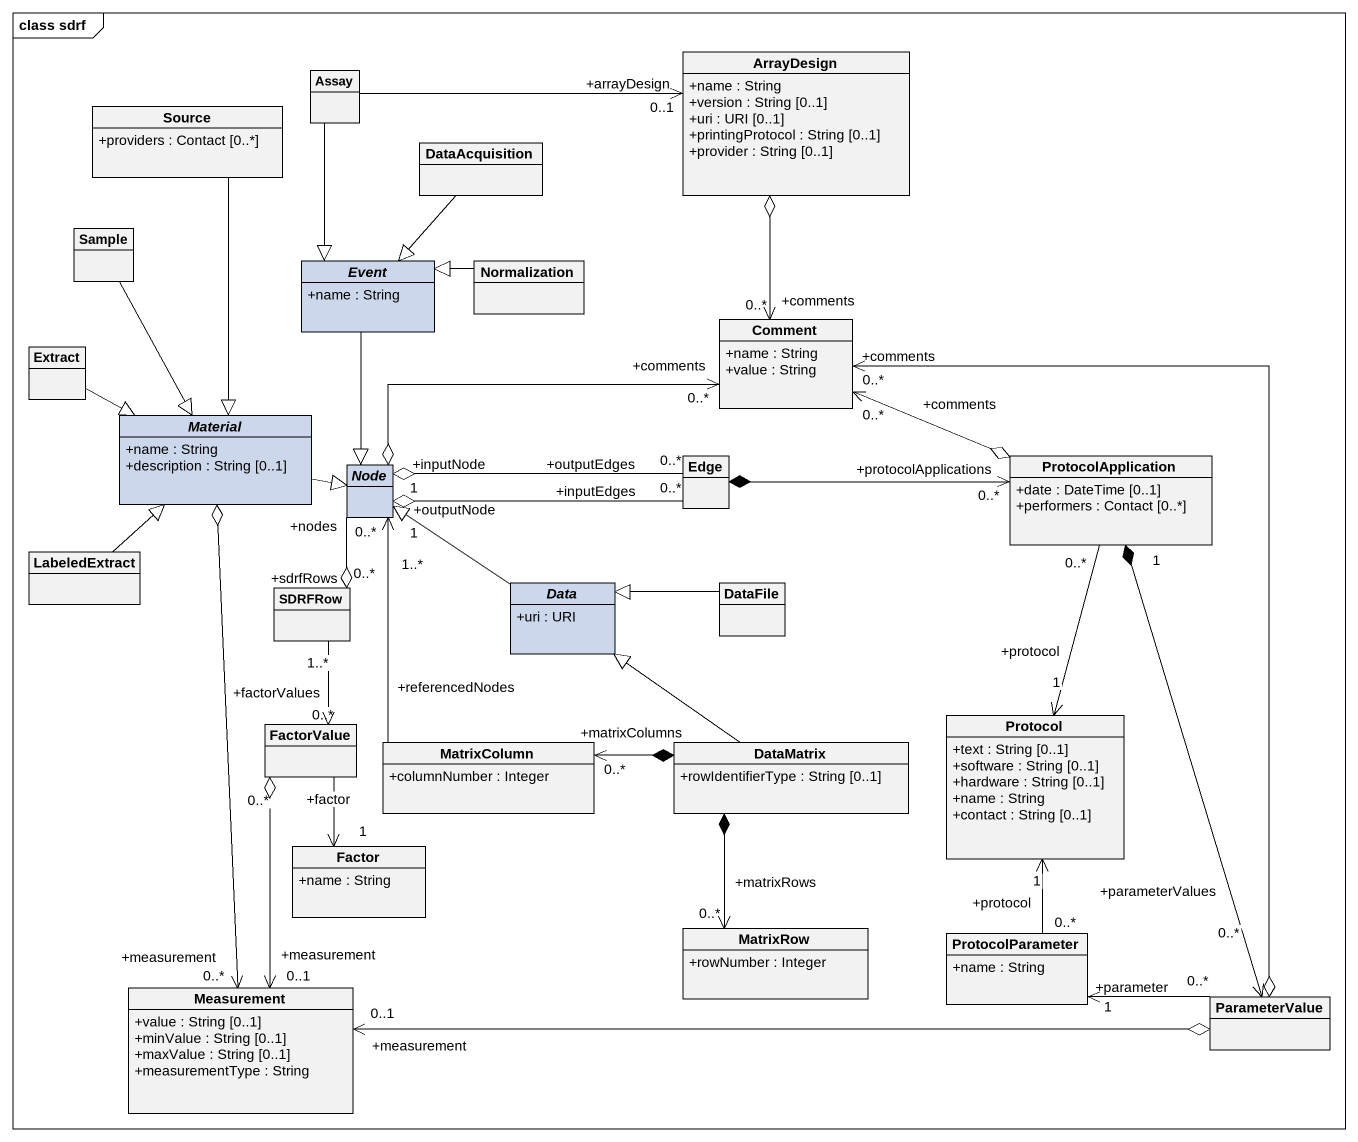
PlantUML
@startuml
mainframe class sdrf
hide circle
hide empty members
skinparam classAttributeIconSize 0
class Assay
class ArrayDesign {
  +name : String
  +version : String [0..1]
  +uri : URI [0..1]
  +printingProtocol : String [0..1]
  +provider : String [0..1]
}
class Source {
  +providers : Contact [0..*]
}
class DataAcquisition
class Sample
abstract class Event #CDD7EB {
  +name : String
}
class Normalization
class Comment {
  +name : String
  +value : String
}
class Extract
abstract class Material #CDD7EB {
  +name : String
  +description : String [0..1]
}
abstract class "Node" as Node_ #CDD7EB
class Edge
class ProtocolApplication {
  +date : DateTime [0..1]
  +performers : Contact [0..*]
}
class LabeledExtract
class SDRFRow
abstract class Data #CDD7EB {
  +uri : URI
}
class DataFile
class FactorValue
class MatrixColumn {
  +columnNumber : Integer
}
class DataMatrix {
  +rowIdentifierType : String [0..1]
}
class "Protocol" as Protocol_ {
  +text : String [0..1]
  +software : String [0..1]
  +hardware : String [0..1]
  +name : String
  +contact : String [0..1]
}
class Factor {
  +name : String
}
class MatrixRow {
  +rowNumber : Integer
}
class ProtocolParameter {
  +name : String
}
class Measurement {
  +value : String [0..1]
  +minValue : String [0..1]
  +maxValue : String [0..1]
  +measurementType : String
}
class ParameterValue
Assay -right-> "+arrayDesign\n0..1" ArrayDesign
Assay --|> Event
ArrayDesign o--> "+comments\n0..*" Comment
Source --|> Material
DataAcquisition --|> Event
Sample --|> Material
Event --|> Node_
Normalization -left-|> Event
Extract -right-|> Material
Material -right-|> Node_
Material o--> "+measurement\n0..*" Measurement
Node_ o-right-> "+comments\n0..*" Comment
Edge "+outputEdges\n0..*" -left-o "+inputNode\n1" Node_
Edge "+inputEdges\n0..*" -left-o "+outputNode\n1" Node_
Edge *-right-> "+protocolApplications\n0..*" ProtocolApplication
ProtocolApplication o-left-> "+comments\n0..*" Comment
ProtocolApplication "0..*" --> "+protocol\n1" Protocol_
ProtocolApplication "1" *--> "+parameterValues\n0..*" ParameterValue
LabeledExtract -up-|> Material
SDRFRow "+sdrfRows\n0..*" o-up- "+nodes\n0..*" Node_
SDRFRow "1..*" --> "+factorValues\n0..*" FactorValue
Data -up-|> Node_
DataFile -left-|> Data
FactorValue "0..*" --> "+factor\n1" Factor
FactorValue o--> "+measurement\n0..1" Measurement
MatrixColumn -up-> "+referencedNodes\n1..*" Node_
DataMatrix -up-|> Data
DataMatrix *-left-> "+matrixColumns\n0..*" MatrixColumn
DataMatrix *--> "+matrixRows\n0..*" MatrixRow
Protocol_ "+protocol\n1" <-- "0..*" ProtocolParameter
ParameterValue o-up-> "+comments\n0..*" Comment
ParameterValue "0..*" -left-> "+parameter\n1" ProtocolParameter
ParameterValue o-left-> "+measurement\n0..1" Measurement
@enduml
